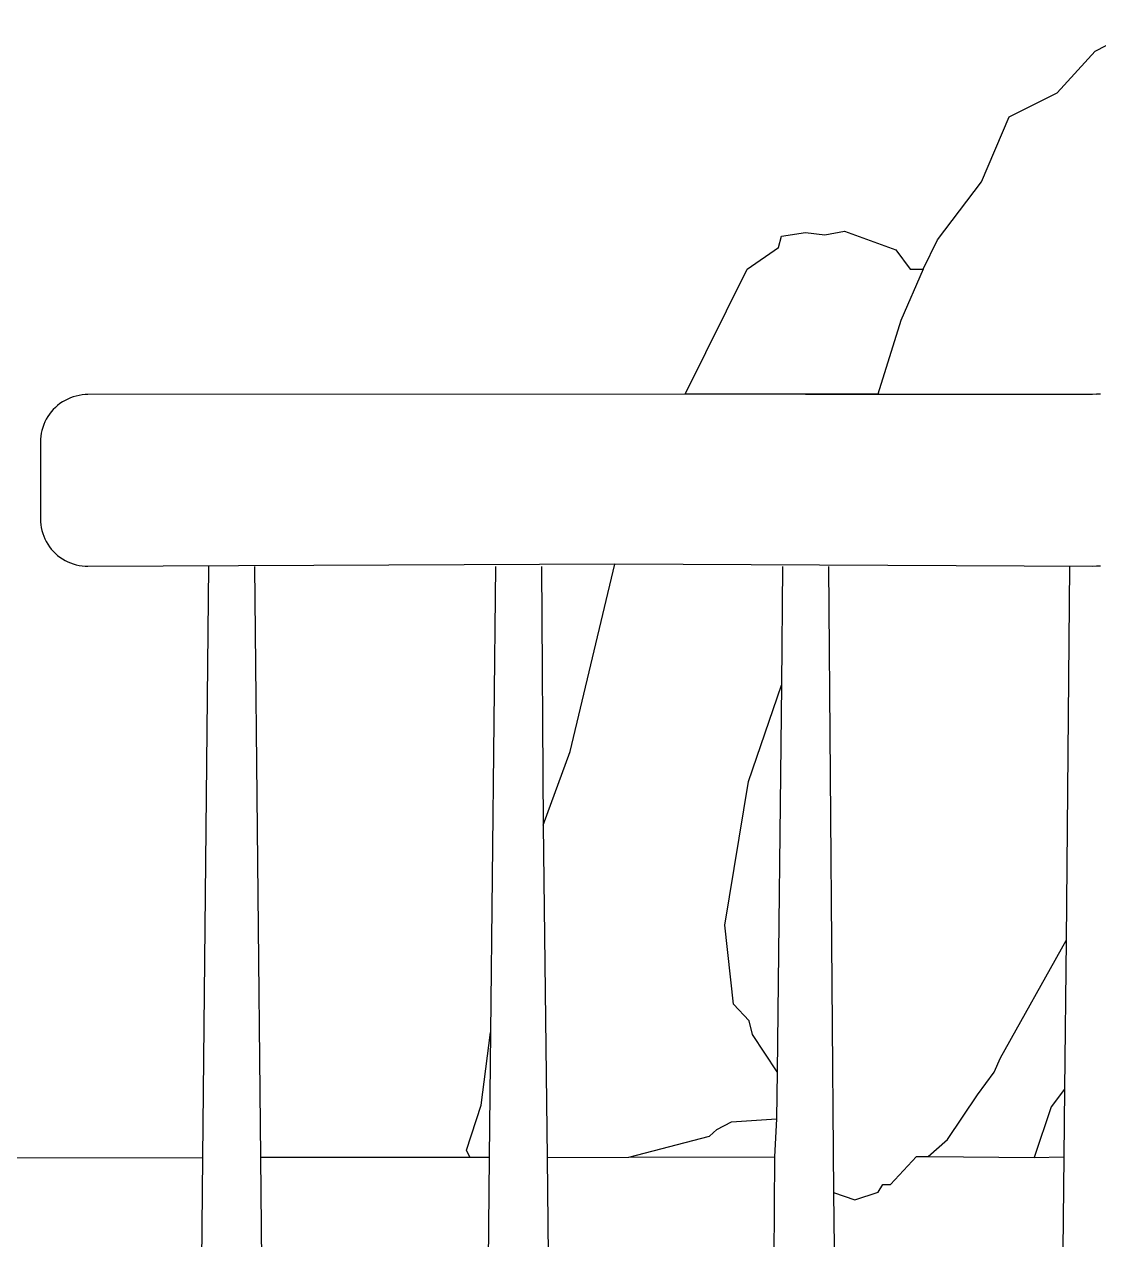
# Model space of a CAD drawing. Header units: inches. Extents: x 0 to 7318, y 0 to 812.
# Drawn here: x 3111 to 3391.8, y 376.2 to 693.9 of the extents above; entities that cross this region are included whole.
import ezdxf

# ---------------------------------------------------------------- set-up
doc = ezdxf.new("R2010")
doc.units = ezdxf.units.IN
doc.header["$MEASUREMENT"] = 0

# ---------------------------------------------------------------- blocks, each defined once
blk = doc.blocks.new('SC2_RIGHT')
at = {"color": 7}
for points in [[(3283.72, 597.23, 0), (3299.95, 629.95, 0), (3308.14, 635.61, 0), (3308.92, 638.53, 0), (3315.16, 639.51, 0), (3320.23, 638.92, 0), (3325.31, 639.9, 0), (3338.77, 635.02, 0), (3342.47, 629.95, 0), (3345.87, 629.95, 0), (3349.69, 637.56, 0), (3361.2, 652.77, 0), (3368.42, 669.75, 0), (3380.9, 675.99, 0), (3390.85, 686.91, 0), (3404.51, 693.94, 0)], [(3345.87, 629.95, 0), (3340.1, 616.49, 0), (3334.06, 597.27, 0)], [(3119.69, 594.29, 0), (3119.11, 593.77, 0)], [(3120.31, 594.77, 0), (3119.69, 594.29, 0)], [(3120.96, 595.21, 0), (3120.31, 594.77, 0)], [(3121.63, 595.6, 0), (3120.96, 595.21, 0)], [(3122.33, 595.96, 0), (3121.63, 595.6, 0)], [(3123.05, 596.27, 0), (3122.33, 595.96, 0)], [(3123.78, 596.53, 0), (3123.05, 596.27, 0)], [(3124.53, 596.75, 0), (3123.78, 596.53, 0)], [(3125.3, 596.92, 0), (3124.53, 596.75, 0)], [(3126.07, 597.05, 0), (3125.3, 596.92, 0)], [(3126.85, 597.12, 0), (3126.07, 597.05, 0)], [(3127.63, 597.14, 0), (3126.85, 597.12, 0)], [(3391.33, 597.14, 0), (3334.06, 597.27, 0), (3283.72, 597.23, 0), (3127.63, 597.14, 0)], [(3390.13, 597.19, 0), (3315.13, 597.14, 0)], [(3391.21, 597.23, 0), (3390.13, 597.19, 0)], [(3392.28, 597.26, 0), (3391.21, 597.23, 0)], [(3117.12, 591.37, 0), (3116.72, 590.69, 0)], [(3117.56, 592.01, 0), (3117.12, 591.37, 0)], [(3118.04, 592.63, 0), (3117.56, 592.01, 0)], [(3118.55, 593.22, 0), (3118.04, 592.63, 0)], [(3119.11, 593.77, 0), (3118.55, 593.22, 0)], [(3115.57, 587.79, 0), (3115.4, 587.03, 0)], [(3115.79, 588.54, 0), (3115.57, 587.79, 0)], [(3116.05, 589.28, 0), (3115.79, 588.54, 0)], [(3116.36, 590, 0), (3116.05, 589.28, 0)], [(3116.72, 590.69, 0), (3116.36, 590, 0)], [(3115.2, 585.48, 0), (3115.18, 584.69, 0)], [(3115.18, 584.69, 0), (3115.18, 564.69, 0)], [(3115.28, 586.26, 0), (3115.2, 585.48, 0)], [(3115.4, 587.03, 0), (3115.28, 586.26, 0)], [(3115.18, 564.69, 0), (3115.2, 563.91, 0)], [(3115.2, 563.91, 0), (3115.28, 563.13, 0)], [(3115.28, 563.13, 0), (3115.4, 562.36, 0)], [(3115.4, 562.36, 0), (3115.57, 561.6, 0)], [(3115.57, 561.6, 0), (3115.79, 560.85, 0)], [(3115.79, 560.85, 0), (3116.05, 560.11, 0)], [(3116.05, 560.11, 0), (3116.36, 559.39, 0)], [(3116.36, 559.39, 0), (3116.72, 558.7, 0)], [(3116.72, 558.7, 0), (3117.12, 558.03, 0)], [(3117.12, 558.03, 0), (3117.56, 557.38, 0)], [(3117.56, 557.38, 0), (3118.04, 556.76, 0)], [(3118.04, 556.76, 0), (3118.55, 556.17, 0)], [(3118.55, 556.17, 0), (3119.11, 555.62, 0)], [(3119.11, 555.62, 0), (3119.69, 555.1, 0)], [(3119.69, 555.1, 0), (3120.31, 554.62, 0)], [(3120.31, 554.62, 0), (3120.96, 554.18, 0)], [(3120.96, 554.18, 0), (3121.63, 553.79, 0)], [(3121.63, 553.79, 0), (3122.33, 553.43, 0)], [(3122.33, 553.43, 0), (3123.05, 553.12, 0)], [(3123.05, 553.12, 0), (3123.78, 552.86, 0)], [(3123.78, 552.86, 0), (3124.53, 552.64, 0)], [(3124.53, 552.64, 0), (3125.3, 552.47, 0)], [(3125.3, 552.47, 0), (3126.07, 552.34, 0)], [(3126.07, 552.34, 0), (3126.85, 552.27, 0)], [(3126.85, 552.27, 0), (3127.63, 552.25, 0)], [(3390.13, 552.2, 0), (3265.33, 552.77, 0), (3127.63, 552.2, 0)], [(3159.13, 552.2, 0), (3157.54, 397.69, 0), (3156.13, 252.16, 0)], [(3171.13, 552.2, 0), (3172.7, 397.8, 0), (3174.13, 252.16, 0)], [(3234.13, 552.2, 0), (3232.86, 430.42, 0), (3232.49, 397.83, 0), (3231.13, 252.16, 0)], [(3246.13, 552.2, 0), (3246.59, 484.54, 0), (3247.62, 397.68, 0), (3249.13, 252.16, 0)], [(3246.59, 484.54, 0), (3253.63, 503.83, 0), (3265.33, 552.77, 0)], [(3309.13, 552.2, 0), (3308.87, 521.19, 0), (3307.71, 420.08, 0), (3307.55, 407.82, 0), (3307.06, 397.84, 0), (3306.13, 252.16, 0)], [(3321.13, 552.2, 0), (3322.47, 388.58, 0), (3324.13, 252.16, 0)], [(3384.13, 552.2, 0), (3383.26, 454.42, 0), (3382.85, 415.53, 0), (3382.68, 397.88, 0), (3381.13, 252.16, 0)], [(3391.19, 552.26, 0), (3390.13, 552.2, 0)], [(3392.24, 552.31, 0), (3391.19, 552.26, 0)], [(3307.71, 420.08, 0), (3301.29, 429.84, 0), (3300.47, 433.46, 0), (3296.33, 437.82, 0), (3294.09, 458.45, 0), (3300.29, 496.03, 0), (3308.87, 521.19, 0)], [(3347.23, 397.95, 0), (3352.29, 402.42, 0), (3360.12, 414.05, 0), (3364.48, 419.98, 0), (3366.1, 423.78, 0), (3383.26, 454.42, 0)], [(3227.45, 397.81, 0), (3226.53, 399.65, 0), (3230.4, 411.36, 0), (3232.86, 430.42, 0)], [(3382.85, 415.53, 0), (3379.4, 410.95, 0), (3374.9, 397.73, 0)], [(3268.97, 397.82, 0), (3290.1, 403.24, 0), (3292, 405.03, 0), (3295.81, 407.04, 0), (3307.55, 407.82, 0)], [(2891.47, 252.23, 0), (2866.04, 261.19, 0), (2847.95, 279.37, 0), (2844.21, 304.96, 0), (2844.21, 339.58, 0), (2847.68, 364.98, 0), (2867.42, 383.35, 0), (2893.18, 394.31, 0), (2918.49, 397.6, 0), (3157.54, 397.69, 0)], [(3172.7, 397.8, 0), (3227.45, 397.81, 0), (3232.49, 397.83, 0)], [(3247.62, 397.68, 0), (3268.97, 397.82, 0), (3307.06, 397.84, 0)], [(3322.47, 388.58, 0), (3328.07, 386.61, 0), (3334.11, 388.62, 0), (3335.38, 390.63, 0), (3337.39, 390.63, 0), (3344.16, 397.94, 0), (3347.23, 397.95, 0), (3374.9, 397.73, 0), (3382.68, 397.88, 0)]]:
    blk.add_polyline3d(points, dxfattribs=at)

msp = doc.modelspace()

# ---------------------------------------------------------------- block references
msp.add_blockref('SC2_RIGHT', (0, 0))

doc.saveas('drawing.dxf')
